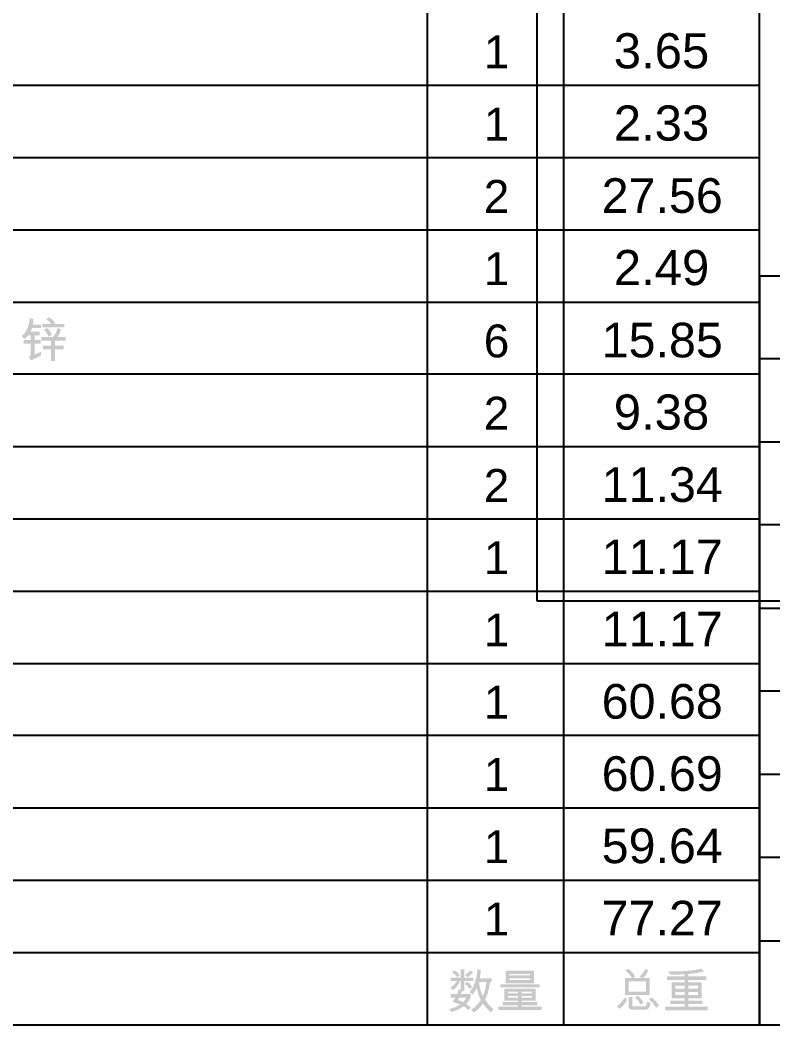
# Model space of a CAD drawing. Extents: x 3 to 592, y 5 to 207.
# Drawn here: x 436.2 to 474.7, y 5.2 to 56.6 of the extents above; entities that cross this region are included whole.
import ezdxf

# ---------------------------------------------------------------- set-up
doc = ezdxf.new("R2010")
doc.units = 0
doc.layers.get('0').update_dxf_attribs({"linetype": 'CONTINUOUS'})
picture_1 = doc.add_image_def('image5.jpg', size_in_pixel=(760, 1236))

msp = doc.modelspace()

# ---------------------------------------------------------------- hatches: boundary and pattern name
h = msp.add_hatch(color=7)
h.paths.add_polyline_path([(438.439911, 40.907525), (437.304408, 40.907525), (437.304408, 41.08667), (437.760814, 41.08667), (437.652156, 41.216894), (437.500089, 41.319834), (437.643405, 41.425667), (437.808081, 41.321832), (437.962007, 41.139035), (437.906335, 41.08667), (438.439911, 41.08667)])
h.paths.add_polyline_path([(437.242671, 39.477121), (436.733349, 39.215294), (436.618145, 39.373492), (436.691594, 39.441774), (436.716261, 39.541062), (436.716261, 40.077946), (436.359625, 40.077946), (436.359625, 40.257091), (436.716261, 40.257091), (436.716261, 40.504586), (436.582316, 40.504586), (436.500047, 40.400062), (436.395454, 40.311661), (436.252689, 40.459938), (436.415142, 40.632227), (436.538632, 40.84317), (436.623054, 41.092767), (436.668305, 41.381019), (436.849104, 41.334165), (436.847726, 41.174588), (436.826504, 41.053045), (437.232198, 41.053045), (437.232198, 40.872247), (436.782958, 40.872247), (436.750781, 40.789633), (436.705788, 40.684282), (437.177628, 40.684282), (437.177628, 40.504586), (436.906981, 40.504586), (436.906981, 40.257091), (437.225033, 40.257091), (437.225033, 40.077946), (436.906981, 40.077946), (436.906981, 39.507438), (437.242671, 39.667841)])
h.paths.add_polyline_path([(438.492277, 40.228427), (437.947125, 40.228427), (437.947125, 39.973766), (438.399672, 39.973766), (438.399672, 39.792967), (437.947125, 39.792967), (437.947125, 39.192694), (437.755853, 39.192694), (437.755853, 39.792967), (437.342441, 39.792967), (437.342441, 39.973766), (437.755853, 39.973766), (437.755853, 40.228427), (437.264169, 40.228427), (437.264169, 40.408124), (437.846252, 40.408124), (437.920158, 40.494518), (437.983987, 40.600704), (438.037791, 40.726631), (438.081621, 40.872247), (438.264625, 40.80114), (438.194414, 40.590576), (438.07666, 40.408124), (438.492277, 40.408124)])
h.paths.add_polyline_path([(437.796092, 40.526084), (437.617498, 40.435684), (437.534884, 40.619308), (437.389846, 40.791769), (437.570093, 40.867286), (437.696735, 40.721696)])
h = msp.add_hatch(color=7)
h.paths.add_polyline_path([(460.377972, 6.018287), (460.251193, 5.86505), (460.017271, 6.084158), (459.836679, 6.314841), (459.736754, 6.174376), (459.625563, 6.050602), (459.503211, 5.943469), (459.3698, 5.852923), (459.235854, 6.003956), (459.370626, 6.08644), (459.497957, 6.195848), (459.617846, 6.33223), (459.730294, 6.49564), (459.607856, 6.781376), (459.523037, 7.113001), (459.425403, 6.929309), (459.31578, 6.764633), (459.157582, 6.89472), (459.317047, 7.120864), (459.437392, 7.393363), (459.518567, 7.712267), (459.56052, 8.077628), (459.73305, 8.02857), (459.705765, 7.777353), (459.67848, 7.596417), (460.295841, 7.596417), (460.295841, 7.419477), (460.199379, 7.416721), (460.190008, 7.33955), (460.151027, 7.105982), (460.098506, 6.889828), (460.032343, 6.69114), (459.952434, 6.509971), (460.14598, 6.244079)])
h.paths.add_polyline_path([(460.024643, 7.416721), (459.640998, 7.416721), (459.671487, 7.208671), (459.714998, 7.017779), (459.771532, 6.844042), (459.841089, 6.687463), (459.95395, 7.035969)])
h.paths.add_polyline_path([(459.357673, 7.460267), (458.884179, 7.460267), (458.884179, 6.952597), (458.771731, 6.952597), (458.755057, 6.907604), (458.70779, 6.79936), (459.214357, 6.79936), (459.214357, 6.635649), (459.128023, 6.463118), (458.994973, 6.295549), (459.139323, 6.18689), (459.233649, 6.102623), (459.091436, 5.984663), (458.978919, 6.09091), (458.861028, 6.171525), (458.564267, 6.004852), (458.241462, 5.873318), (458.118541, 6.023248), (458.432803, 6.130735), (458.681332, 6.267988), (458.507423, 6.336063), (458.29052, 6.394216), (458.379472, 6.533467), (458.431631, 6.618561), (458.186892, 6.618561), (458.186892, 6.79936), (458.517621, 6.79936), (458.551521, 6.883695), (458.596996, 7.035831), (458.705585, 7.009373), (458.705585, 7.460267), (458.658732, 7.460267), (458.588762, 7.309259), (458.504529, 7.181972), (458.406034, 7.078352), (458.293276, 6.998348), (458.177521, 7.132294), (458.368104, 7.269615), (458.509904, 7.460267), (458.186892, 7.460267), (458.186892, 7.641065), (458.705585, 7.641065), (458.705585, 8.068257), (458.884179, 8.068257), (458.884179, 7.641065), (459.357673, 7.641065)])
h.paths.add_polyline_path([(458.994973, 6.618561), (458.624557, 6.618561), (458.584731, 6.544905), (458.557308, 6.49564), (458.577376, 6.490455), (458.62938, 6.471524), (458.713423, 6.438744), (458.829609, 6.392011), (458.930068, 6.507353)])
h.paths.add_polyline_path([(458.658732, 7.763986), (458.525889, 7.665319), (458.416679, 7.787826), (458.264062, 7.897932), (458.370446, 8.009277), (458.541874, 7.903168)])
h.paths.add_polyline_path([(459.337278, 7.91998), (459.212841, 7.771152), (459.061119, 7.660358), (458.927174, 7.779971), (459.09054, 7.890352), (459.207191, 8.006521)])
h.paths.add_polyline_path([(459.290425, 7.176942), (459.167504, 7.045753), (459.058225, 7.201127), (458.915047, 7.323014), (459.028597, 7.426643), (459.166952, 7.327837)])
h = msp.add_hatch(color=7)
h.paths.add_polyline_path([(462.451644, 7.354433), (461.00746, 7.354433), (461.00746, 7.999355), (462.451644, 7.999355)])
h.paths.add_polyline_path([(462.26368, 7.749655), (462.26368, 7.829581), (461.194322, 7.829581), (461.194322, 7.749655)])
h.paths.add_polyline_path([(462.26368, 7.514837), (462.26368, 7.606339), (461.194322, 7.606339), (461.194322, 7.514837)])
h.paths.add_polyline_path([(462.737725, 7.137254), (460.725238, 7.137254), (460.725238, 7.297658), (462.737725, 7.297658)])
h.paths.add_polyline_path([(462.839149, 5.977498), (460.632083, 5.977498), (460.632083, 6.157194), (461.639153, 6.157194), (461.639153, 6.2283), (460.847057, 6.2283), (460.847057, 6.389807), (461.639153, 6.389807), (461.639153, 6.453748), (460.935251, 6.453748), (460.935251, 7.080479), (462.533775, 7.080479), (462.533775, 6.453748), (461.827117, 6.453748), (461.827117, 6.389807), (462.626931, 6.389807), (462.626931, 6.2283), (461.827117, 6.2283), (461.827117, 6.157194), (462.839149, 6.157194)])
h.paths.add_polyline_path([(462.345811, 6.842906), (462.345811, 6.920076), (461.827117, 6.920076), (461.827117, 6.842906)])
h.paths.add_polyline_path([(461.639153, 6.920076), (461.123215, 6.920076), (461.123215, 6.842906), (461.639153, 6.842906)])
h.paths.add_polyline_path([(462.345811, 6.614151), (462.345811, 6.705653), (461.827117, 6.705653), (461.827117, 6.614151)])
h.paths.add_polyline_path([(461.639153, 6.614151), (461.639153, 6.705653), (461.123215, 6.705653), (461.123215, 6.614151)])
h = msp.add_hatch(color=7)
h.paths.add_polyline_path([(468.371233, 6.747545), (467.101784, 6.747545), (467.101784, 7.624529), (467.464484, 7.624529), (467.324613, 7.820555), (467.129345, 7.99715), (467.27652, 8.098023), (467.480332, 7.912401), (467.627093, 7.702801), (467.514094, 7.626734), (467.973256, 7.624529), (467.845374, 7.702801), (467.929495, 7.771221), (468.009843, 7.859898), (468.086367, 7.968832), (468.159015, 8.098023), (468.299024, 8.00156), (468.185818, 7.786242), (468.034992, 7.626734), (468.371233, 7.624529)])
h.paths.add_polyline_path([(468.183269, 6.927241), (468.183269, 7.44373), (467.289749, 7.44373), (467.289749, 6.927241)])
h.paths.add_polyline_path([(468.055387, 6.369412), (467.897188, 6.258066), (467.794318, 6.447064), (467.63481, 6.614151), (467.77096, 6.712819), (467.922682, 6.552691)])
h.paths.add_polyline_path([(468.423048, 6.324763), (468.381706, 6.201343), (468.336231, 6.108825), (468.286622, 6.047106), (468.232878, 6.016083), (468.161771, 5.99679), (467.469445, 5.99679), (467.402955, 6.010295), (467.344319, 6.050258), (467.303391, 6.106413), (467.289749, 6.168769), (467.289749, 6.651083), (467.476611, 6.651083), (467.476611, 6.213418), (467.494456, 6.18565), (467.528425, 6.176486), (468.143581, 6.176486), (468.174725, 6.194814), (468.205869, 6.250349), (468.24721, 6.423431)])
h.paths.add_polyline_path([(468.847483, 6.209008), (468.699206, 6.090497), (468.527158, 6.33813), (468.326585, 6.522098), (468.467696, 6.628483), (468.67578, 6.446857)])
h.paths.add_polyline_path([(467.21754, 6.519893), (467.148595, 6.385827), (467.059134, 6.261373), (466.949106, 6.146428), (466.81846, 6.040887), (466.686719, 6.168769), (466.898317, 6.358939), (467.094619, 6.618561)])
h = msp.add_hatch(color=7)
h.paths.add_polyline_path([(471.338976, 5.966473), (469.170495, 5.966473), (469.170495, 6.147272), (470.166541, 6.147272), (470.166541, 6.286178), (469.425157, 6.286178), (469.425157, 6.465874), (470.166541, 6.465874), (470.166541, 6.583834), (469.4902, 6.583834), (469.4902, 7.406248), (470.166541, 7.406248), (470.166541, 7.52531), (469.252626, 7.52531), (469.252626, 7.705006), (470.162132, 7.705006), (470.162132, 7.80643), (469.427362, 7.787137), (469.319324, 7.961873), (469.592726, 7.956912), (470.019582, 7.966015), (470.400601, 7.993361), (470.735835, 8.039), (471.025335, 8.102984), (471.133924, 7.947541), (470.998325, 7.917465), (470.823039, 7.886769), (470.608065, 7.855454), (470.353403, 7.823517), (470.353403, 7.705006), (471.260153, 7.705006), (471.260153, 7.52531), (470.353403, 7.52531), (470.353403, 7.406248), (471.033603, 7.406248), (471.033603, 6.583834), (470.353403, 6.583834), (470.353403, 6.465874), (471.067227, 6.465874), (471.067227, 6.286178), (470.353403, 6.286178), (470.353403, 6.147272), (471.338976, 6.147272)])
h.paths.add_polyline_path([(470.845639, 7.080479), (470.845639, 7.226551), (470.353403, 7.226551), (470.353403, 7.080479)])
h.paths.add_polyline_path([(470.166541, 7.080479), (470.166541, 7.226551), (469.677062, 7.226551), (469.677062, 7.080479)])
h.paths.add_polyline_path([(470.845639, 6.755262), (470.845639, 6.910705), (470.353403, 6.910705), (470.353403, 6.755262)])
h.paths.add_polyline_path([(470.166541, 6.755262), (470.166541, 6.910705), (469.677062, 6.910705), (469.677062, 6.755262)])

# ---------------------------------------------------------------- linework, layer by layer
at = {"color": 7}
for points in [[(456.984793, 204.893333), (456.984793, 8.925278)], [(463.969793, 204.893333), (463.969793, 8.925278)], [(473.988681, 5.221111), (473.988681, 204.893333)], [(302.115348, 53.304722), (473.988681, 53.304722)], [(302.115348, 49.600556), (473.988681, 49.600556)], [(302.115348, 45.896389), (473.988681, 45.896389)], [(302.115348, 42.192222), (473.988681, 42.192222)], [(302.115348, 38.523333), (473.988681, 38.523333)], [(302.115348, 34.819167), (473.988681, 34.819167)], [(302.115348, 31.115), (473.988681, 31.115)], [(302.115348, 27.410833), (473.988681, 27.410833)], [(302.115348, 23.706667), (473.988681, 23.706667)], [(302.115348, 20.037778), (473.988681, 20.037778)], [(302.115348, 16.333611), (473.988681, 16.333611)], [(302.115348, 12.629444), (473.988681, 12.629444)], [(302.115348, 8.925278), (473.988681, 8.925278)], [(456.984793, 8.925278), (456.984793, 5.221111)], [(463.969793, 8.925278), (463.969793, 5.221111)], [(302.115348, 5.221111), (473.988681, 5.221111)]]:
    msp.add_lwpolyline(points, dxfattribs=at)
at = {"color": 9}
for points in [[(588.994237, 43.532778), (473.988681, 43.532778)], [(473.988681, 43.532778), (473.988681, 5.221111)], [(518.967848, 39.299444), (473.988681, 39.299444)], [(518.967848, 35.030833), (473.988681, 35.030833)], [(518.967848, 30.7975), (473.988681, 30.7975)], [(588.994237, 26.528889), (473.988681, 26.528889)], [(526.975904, 22.295556), (473.988681, 22.295556)], [(518.967848, 18.026944), (473.988681, 18.026944)], [(518.967848, 13.793611), (473.988681, 13.793611)], [(473.988681, 9.525), (518.967848, 9.525)], [(301.974237, 5.221111), (588.994237, 5.221111)]]:
    msp.add_lwpolyline(points, dxfattribs=at)

# ---------------------------------------------------------------- texts
at = {"color": 7, "attachment_point": 1}
for s, insert, char_height in [('{\\fArialUnicodeMS|b0|i0|c0;1}', (459.88353, 55.841549), 1.681031), ('{\\fArialUnicodeMS|b0|i0|c0;3.65}', (466.531273, 55.957616), 1.797098), ('{\\fArialUnicodeMS|b0|i0|c0;1}', (459.88353, 52.144807), 1.681031), ('{\\fArialUnicodeMS|b0|i0|c0;2.33}', (466.531273, 52.260874), 1.797098), ('{\\fArialUnicodeMS|b0|i0|c0;2}', (459.88353, 48.448047), 1.681031), ('{\\fArialUnicodeMS|b0|i0|c0;27.56}', (465.913912, 48.538977), 1.771961), ('{\\fArialUnicodeMS|b0|i0|c0;1}', (459.88353, 44.751287), 1.681031), ('{\\fArialUnicodeMS|b0|i0|c0;2.49}', (466.531273, 44.867354), 1.797098), ('{\\fArialUnicodeMS|b0|i0|c0;15.85}', (465.913912, 41.145458), 1.771961), ('{\\fArialUnicodeMS|b0|i0|c0;6}', (459.88353, 41.054528), 1.681031), ('{\\fArialUnicodeMS|b0|i0|c0;2}', (459.88353, 37.357768), 1.681031), ('{\\fArialUnicodeMS|b0|i0|c0;9.38}', (466.531273, 37.473835), 1.797098), ('{\\fArialUnicodeMS|b0|i0|c0;2}', (459.88353, 33.661008), 1.681031), ('{\\fArialUnicodeMS|b0|i0|c0;11.34}', (465.913912, 33.751938), 1.771961), ('{\\fArialUnicodeMS|b0|i0|c0;1}', (459.88353, 29.964248), 1.681031), ('{\\fArialUnicodeMS|b0|i0|c0;11.17}', (465.913912, 30.055179), 1.771961), ('{\\fArialUnicodeMS|b0|i0|c0;1}', (459.88353, 26.267489), 1.681031), ('{\\fArialUnicodeMS|b0|i0|c0;11.17}', (465.913912, 26.358419), 1.771961), ('{\\fArialUnicodeMS|b0|i0|c0;60.68}', (465.913912, 22.661659), 1.771961), ('{\\fArialUnicodeMS|b0|i0|c0;1}', (459.88353, 22.570729), 1.681031), ('{\\fArialUnicodeMS|b0|i0|c0;1}', (459.88353, 18.873969), 1.681031), ('{\\fArialUnicodeMS|b0|i0|c0;60.69}', (465.913912, 18.964899), 1.771961), ('{\\fArialUnicodeMS|b0|i0|c0;1}', (459.88353, 15.17721), 1.681031), ('{\\fArialUnicodeMS|b0|i0|c0;59.64}', (465.913912, 15.26814), 1.771961), ('{\\fArialUnicodeMS|b0|i0|c0;1}', (459.88353, 11.48045), 1.681031), ('{\\fArialUnicodeMS|b0|i0|c0;77.27}', (465.913912, 11.57138), 1.771961)]:
    msp.add_mtext(s, dxfattribs=dict(at, insert=insert, char_height=char_height))

# ---------------------------------------------------------------- pictures from other files: only their frames are drawn
image = msp.add_image(picture_1, insert=(462.612373, 26.904439), size_in_units=(110.2152, 179.750244))
image.dxf.flags = 7

doc.saveas('drawing.dxf')
